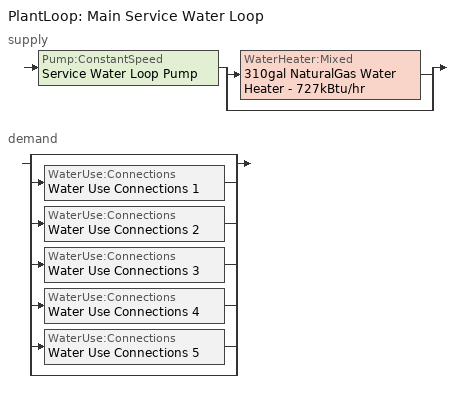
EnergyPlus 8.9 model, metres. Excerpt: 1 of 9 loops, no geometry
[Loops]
PlantLoop 'Main Service Water Loop'
 supply: Pump:ConstantSpeed 'Service Water Loop Pump' > split
  | WaterHeater:Mixed '310gal NaturalGas Water Heater - 727kBtu/hr'
  | bypass
 demand: split
  | bypass
  | WaterUse:Connections 'Water Use Connections 1'
  | WaterUse:Connections 'Water Use Connections 2'
  | WaterUse:Connections 'Water Use Connections 3'
  | WaterUse:Connections 'Water Use Connections 4'
  | WaterUse:Connections 'Water Use Connections 5'
  | bypass
[SetpointManager:Scheduled]
Service hot water setpoint manager: Control Variable=Temperature; Schedule=Service Water Loop Temp - 140F
[PlantLoop]
Main Service Water Loop: Fluid Type=Water; Plant Equipment Operation Scheme=Main Service Water Loop Operation Schemes; Maximum Loop Temperature {C}=60; Minimum Loop Temperature {C}=10; Maximum Loop Flow Rate {m3/s}=Autosize; Minimum Loop Flow Rate {m3/s}=0; Plant Loop Volume {m3}=Autocalculate; Load Distribution Scheme=Optimal; Plant Loop Demand Calculation Scheme=SingleSetpoint
[Sizing:Plant]
Main Service Water Loop: Loop Type=Heating; Design Loop Exit Temperature {C}=60; Loop Design Temperature Difference {deltaC}=5; Sizing Option=NonCoincident; Zone Timesteps in Averaging Window=1; Coincident Sizing Factor Mode=None
[Pump:ConstantSpeed]
Service Water Loop Pump: Design Flow Rate {m3/s}=Autosize; Design Pump Head {Pa}=1; Design Power Consumption {W}=Autosize; Motor Efficiency=0.9; Fraction of Motor Inefficiencies to Fluid Stream=0; Pump Control Type=Intermittent; Design Power Sizing Method=PowerPerFlowPerPressure; Design Electric Power per Unit Flow Rate {W/(m3/s)}=348701.1; Design Shaft Power per Unit Flow Rate per Unit Head=1.28205
[PlantEquipmentOperationSchemes]
Main Service Water Loop Operation Schemes: Control Scheme Object Type 1=PlantEquipmentOperation:HeatingLoad; Control Scheme Name 1=Main Service Water Loop Heating Operation Scheme; Control Scheme Schedule Name 1=Always On Discrete
[PlantEquipmentList]
Main Service Water Loop Heating Equipment List: WaterHeater:Mixed, 310gal NaturalGas Water Heater - 727kBtu/hr
[PlantEquipmentOperation:HeatingLoad]
Main Service Water Loop Heating Operation Scheme: Load Range Lower Limit 1 {W}=0; Load Range Upper Limit 1 {W}=1000000000; Range Equipment List Name 1=Main Service Water Loop Heating Equipment List
[WaterHeater:Mixed]
310gal NaturalGas Water Heater - 727kBtu/hr: Tank Volume {m3}=1.17224; Setpoint Temperature Schedule=Service Water Loop Temp - 140F; Deadband Temperature Difference {deltaC}=2; Maximum Temperature Limit {C}=82.2222; Heater Control Type=Cycle; Heater Maximum Capacity {W}=212973; Heater Ignition Minimum Flow Rate {m3/s}=0; Heater Ignition Delay {s}=0; Heater Fuel Type=NaturalGas; Heater Thermal Efficiency=0.8; Off Cycle Parasitic Fuel Consumption Rate {W}=20; Off Cycle Parasitic Fuel Type=NaturalGas; Off Cycle Parasitic Heat Fraction to Tank=0.8; On Cycle Parasitic Fuel Consumption Rate {W}=0; On Cycle Parasitic Fuel Type=NaturalGas; On Cycle Parasitic Heat Fraction to Tank=0; Ambient Temperature Indicator=Schedule; Ambient Temperature Schedule=Water Heater Ambient Temp Schedule - 70F; Off Cycle Loss Coefficient to Ambient Temperature {W/K}=6; Off Cycle Loss Fraction to Zone=1; On Cycle Loss Coefficient to Ambient Temperature {W/K}=6; On Cycle Loss Fraction to Zone=1; Use Side Effectiveness=1; Source Side Effectiveness=1; Use Side Design Flow Rate {m3/s}=Autosize; Source Side Design Flow Rate {m3/s}=Autosize; Indirect Water Heating Recovery Time {hr}=1.5; Source Side Flow Control Mode=IndirectHeatPrimarySetpoint
[WaterUse:Connections]
Name | Water Use Equipment Name 1
Water Use Connections 1 | Wholebuilding-motel Service Water Use 4.26gal/min
Water Use Connections 2 | Wholebuilding-motion picture theatre Service Water Use 0.6gal/min
Water Use Connections 3 | Wholebuilding-multi-unit residential Service Water Use 1.33gal/min
Water Use Connections 4 | Wholebuilding-museum Service Water Use 0.48gal/min
Water Use Connections 5 | Wholebuilding-office Service Water Use 0.58gal/min
[WaterUse:Equipment]
Name | Peak Flow Rate {m3/s} | Flow Rate Fraction Schedule | Target Temperature Schedule | Zone | Sensible Fraction Schedule | Latent Fraction Schedule
Wholebuilding-motel Service Water Use 4.26gal/min | 0.000268753 | NECB-F-Service Water Heating | Schedule Ruleset 5 | DU_BT=Motel_ST=WholeBuilding_FL=Story 1_SCHF | Schedule Ruleset 3 | Schedule Ruleset 4
Wholebuilding-motion picture theatre Service Water Use 0.6gal/min | 3.7796e-05 | NECB-C-Service Water Heating | Schedule Ruleset 8 | ALL_ST=WholeBuilding_FL=Story 1_SCH=C | Schedule Ruleset 6 | Schedule Ruleset 7
Wholebuilding-multi-unit residential Service Water Use 1.33gal/min | 8.39958e-05 | NECB-G-Service Water Heating | Schedule Ruleset 11 | DU_BT=Multi-unit residential_ST=WholeBuilding_FL=Story 1_SCHG | Schedule Ruleset 9 | Schedule Ruleset 10
Wholebuilding-museum Service Water Use 0.48gal/min | 3.0241e-05 | NECB-C-Service Water Heating | Schedule Ruleset 14 | ALL_ST=WholeBuilding_FL=Story 1_SCH=C 1 | Schedule Ruleset 12 | Schedule Ruleset 13
Wholebuilding-office Service Water Use 0.58gal/min | 3.62893e-05 | NECB-A-Service Water Heating | Schedule Ruleset 17 | ALL_ST=WholeBuilding_FL=Story 1_SCH=A | Schedule Ruleset 15 | Schedule Ruleset 16
[Schedule:Day:Interval]
NECB-A-Service Water Heating Default; NECB-A-Service Water Heating Default|Wkdy Day: No, 07:00, 0.05, 08:00, 0.1, 10:00, 0.5, 16:00, 0.9, 17:00, 0.7, 18:00, 0.5, 19:00, 0.3, 22:00, 0.2, 24:00, 0.05
NECB-A-Service Water Heating Sat Day; NECB-A-Service Water Heating Sun|Hol Day; Schedule Day 11; Schedule Day 14; Schedule Day 17; Schedule Day 20; Schedule Day 23: No, 24:00, 0.05
NECB-C-Service Water Heating Default; NECB-C-Service Water Heating Default|Wkdy Day: No, 08:00, 0.05, 09:00, 0.1, 10:00, 0.2, 11:00, 0.3, 12:00, 0.4, 16:00, 0.8, 17:00, 0.6, 18:00, 0.4, 19:00, 0.3, 21:00, 0.2, 24:00, 0.05
NECB-C-Service Water Heating Sat Day: No, 08:00, 0.05, 09:00, 0.1, 10:00, 0.2, 11:00, 0.3, 12:00, 0.5, 16:00, 0.9, 17:00, 0.7, 18:00, 0.5, 19:00, 0.3, 21:00, 0.2, 24:00, 0.05
NECB-C-Service Water Heating Sun|Hol Day: No, 10:00, 0.05, 11:00, 0.1, 12:00, 0.2, 13:00, 0.4, 15:00, 0.8, 16:00, 0.6, 17:00, 0.4, 18:00, 0.3, 19:00, 0.2, 24:00, 0.05
NECB-F-Service Water Heating Default; NECB-F-Service Water Heating Default|Wkdy Day: No, 01:00, 0.5, 02:00, 0.3, 03:00, 0.2, 05:00, 0.1, 06:00, 0.2, 07:00, 0.4, 08:00, 0.6, 09:00, 0.9, 10:00, 0.7, 12:00, 0.5, 13:00, 0.4, 14:00, 0.5, 15:00, 0.4, 19:00, 0.3, 20:00, 0.5, 24:00, 0.7
NECB-F-Service Water Heating Sat Day: No, 01:00, 0.5, 02:00, 0.3, 03:00, 0.2, 05:00, 0.1, 06:00, 0.2, 07:00, 0.4, 08:00, 0.5, 09:00, 0.8, 10:00, 0.6, 15:00, 0.5, 16:00, 0.4, 19:00, 0.3, 20:00, 0.5, 24:00, 0.7
NECB-F-Service Water Heating Sun|Hol Day: No, 01:00, 0.5, 02:00, 0.3, 03:00, 0.2, 05:00, 0.1, 06:00, 0.2, 08:00, 0.4, 09:00, 0.6, 10:00, 0.9, 11:00, 0.7, 14:00, 0.5, 15:00, 0.4, 19:00, 0.3, 20:00, 0.4, 24:00, 0.6
NECB-G-Service Water Heating Default; NECB-G-Service Water Heating Default|Wkdy Day: No, 01:00, 0.1, 06:00, 0.05, 07:00, 0.2, 08:00, 0.8, 09:00, 0.7, 10:00, 0.5, 11:00, 0.4, 14:00, 0.2, 15:00, 0.3, 17:00, 0.5, 19:00, 0.7, 21:00, 0.4, 23:00, 0.2, 24:00, 0.1
NECB-G-Service Water Heating Sat Day: No, 01:00, 0.1, 07:00, 0.05, 08:00, 0.2, 11:00, 0.5, 15:00, 0.3, 16:00, 0.7, 17:00, 0.9, 19:00, 0.7, 20:00, 0.6, 21:00, 0.5, 22:00, 0.4, 23:00, 0.3, 24:00, 0.2
NECB-G-Service Water Heating Sun|Hol Day: No, 01:00, 0.1, 08:00, 0.05, 09:00, 0.2, 11:00, 0.3, 13:00, 0.2, 14:00, 0.3, 15:00, 0.4, 16:00, 0.5, 17:00, 0.6, 18:00, 0.7, 19:00, 0.4, 20:00, 0.3, 24:00, 0.2
Schedule Day 10; Schedule Day 13; Schedule Day 16; Schedule Day 19; Schedule Day 22: No, 24:00, 0.2
Schedule Day 12; Schedule Day 15; Schedule Day 18; Schedule Day 21; Schedule Day 24; Service Water Loop Temp - 140F Default: No, 24:00, 60
Water Heater Ambient Temp Schedule - 70F Default: No, 24:00, 21.1111
[Schedule:Week:Daily]
NECB-A-Service Water Heating Week Rule - Jan1-Dec31: NECB-A-Service Water Heating Sun|Hol Day, NECB-A-Service Water Heating Default|Wkdy Day, NECB-A-Service Water Heating Default|Wkdy Day, NECB-A-Service Water Heating Default|Wkdy Day, NECB-A-Service Water Heating Default|Wkdy Day, NECB-A-Service Water Heating Default|Wkdy Day, NECB-A-Service Water Heating Sat Day, NECB-A-Service Water Heating Default, NECB-A-Service Water Heating Default, NECB-A-Service Water Heating Default, NECB-A-Service Water Heating Default, NECB-A-Service Water Heating Default
NECB-C-Service Water Heating Week Rule - Jan1-Dec31: NECB-C-Service Water Heating Sun|Hol Day, NECB-C-Service Water Heating Default|Wkdy Day, NECB-C-Service Water Heating Default|Wkdy Day, NECB-C-Service Water Heating Default|Wkdy Day, NECB-C-Service Water Heating Default|Wkdy Day, NECB-C-Service Water Heating Default|Wkdy Day, NECB-C-Service Water Heating Sat Day, NECB-C-Service Water Heating Default, NECB-C-Service Water Heating Default, NECB-C-Service Water Heating Default, NECB-C-Service Water Heating Default, NECB-C-Service Water Heating Default
NECB-F-Service Water Heating Week Rule - Jan1-Dec31: NECB-F-Service Water Heating Sun|Hol Day, NECB-F-Service Water Heating Default|Wkdy Day, NECB-F-Service Water Heating Default|Wkdy Day, NECB-F-Service Water Heating Default|Wkdy Day, NECB-F-Service Water Heating Default|Wkdy Day, NECB-F-Service Water Heating Default|Wkdy Day, NECB-F-Service Water Heating Sat Day, NECB-F-Service Water Heating Default, NECB-F-Service Water Heating Default, NECB-F-Service Water Heating Default, NECB-F-Service Water Heating Default, NECB-F-Service Water Heating Default
NECB-G-Service Water Heating Week Rule - Jan1-Dec31: NECB-G-Service Water Heating Sun|Hol Day, NECB-G-Service Water Heating Default|Wkdy Day, NECB-G-Service Water Heating Default|Wkdy Day, NECB-G-Service Water Heating Default|Wkdy Day, NECB-G-Service Water Heating Default|Wkdy Day, NECB-G-Service Water Heating Default|Wkdy Day, NECB-G-Service Water Heating Sat Day, NECB-G-Service Water Heating Default, NECB-G-Service Water Heating Default, NECB-G-Service Water Heating Default, NECB-G-Service Water Heating Default, NECB-G-Service Water Heating Default
Schedule Ruleset 10 Week Rule - Jan1-Dec31: Schedule Day 17, Schedule Day 17, Schedule Day 17, Schedule Day 17, Schedule Day 17, Schedule Day 17, Schedule Day 17, Schedule Day 17, Schedule Day 17, Schedule Day 17, Schedule Day 17, Schedule Day 17
Schedule Ruleset 11 Week Rule - Jan1-Dec31: Schedule Day 18, Schedule Day 18, Schedule Day 18, Schedule Day 18, Schedule Day 18, Schedule Day 18, Schedule Day 18, Schedule Day 18, Schedule Day 18, Schedule Day 18, Schedule Day 18, Schedule Day 18
Schedule Ruleset 12 Week Rule - Jan1-Dec31: Schedule Day 19, Schedule Day 19, Schedule Day 19, Schedule Day 19, Schedule Day 19, Schedule Day 19, Schedule Day 19, Schedule Day 19, Schedule Day 19, Schedule Day 19, Schedule Day 19, Schedule Day 19
Schedule Ruleset 13 Week Rule - Jan1-Dec31: Schedule Day 20, Schedule Day 20, Schedule Day 20, Schedule Day 20, Schedule Day 20, Schedule Day 20, Schedule Day 20, Schedule Day 20, Schedule Day 20, Schedule Day 20, Schedule Day 20, Schedule Day 20
Schedule Ruleset 14 Week Rule - Jan1-Dec31: Schedule Day 21, Schedule Day 21, Schedule Day 21, Schedule Day 21, Schedule Day 21, Schedule Day 21, Schedule Day 21, Schedule Day 21, Schedule Day 21, Schedule Day 21, Schedule Day 21, Schedule Day 21
Schedule Ruleset 15 Week Rule - Jan1-Dec31: Schedule Day 22, Schedule Day 22, Schedule Day 22, Schedule Day 22, Schedule Day 22, Schedule Day 22, Schedule Day 22, Schedule Day 22, Schedule Day 22, Schedule Day 22, Schedule Day 22, Schedule Day 22
Schedule Ruleset 16 Week Rule - Jan1-Dec31: Schedule Day 23, Schedule Day 23, Schedule Day 23, Schedule Day 23, Schedule Day 23, Schedule Day 23, Schedule Day 23, Schedule Day 23, Schedule Day 23, Schedule Day 23, Schedule Day 23, Schedule Day 23
Schedule Ruleset 17 Week Rule - Jan1-Dec31: Schedule Day 24, Schedule Day 24, Schedule Day 24, Schedule Day 24, Schedule Day 24, Schedule Day 24, Schedule Day 24, Schedule Day 24, Schedule Day 24, Schedule Day 24, Schedule Day 24, Schedule Day 24
Schedule Ruleset 3 Week Rule - Jan1-Dec31: Schedule Day 10, Schedule Day 10, Schedule Day 10, Schedule Day 10, Schedule Day 10, Schedule Day 10, Schedule Day 10, Schedule Day 10, Schedule Day 10, Schedule Day 10, Schedule Day 10, Schedule Day 10
Schedule Ruleset 4 Week Rule - Jan1-Dec31: Schedule Day 11, Schedule Day 11, Schedule Day 11, Schedule Day 11, Schedule Day 11, Schedule Day 11, Schedule Day 11, Schedule Day 11, Schedule Day 11, Schedule Day 11, Schedule Day 11, Schedule Day 11
Schedule Ruleset 5 Week Rule - Jan1-Dec31: Schedule Day 12, Schedule Day 12, Schedule Day 12, Schedule Day 12, Schedule Day 12, Schedule Day 12, Schedule Day 12, Schedule Day 12, Schedule Day 12, Schedule Day 12, Schedule Day 12, Schedule Day 12
Schedule Ruleset 6 Week Rule - Jan1-Dec31: Schedule Day 13, Schedule Day 13, Schedule Day 13, Schedule Day 13, Schedule Day 13, Schedule Day 13, Schedule Day 13, Schedule Day 13, Schedule Day 13, Schedule Day 13, Schedule Day 13, Schedule Day 13
Schedule Ruleset 7 Week Rule - Jan1-Dec31: Schedule Day 14, Schedule Day 14, Schedule Day 14, Schedule Day 14, Schedule Day 14, Schedule Day 14, Schedule Day 14, Schedule Day 14, Schedule Day 14, Schedule Day 14, Schedule Day 14, Schedule Day 14
Schedule Ruleset 8 Week Rule - Jan1-Dec31: Schedule Day 15, Schedule Day 15, Schedule Day 15, Schedule Day 15, Schedule Day 15, Schedule Day 15, Schedule Day 15, Schedule Day 15, Schedule Day 15, Schedule Day 15, Schedule Day 15, Schedule Day 15
Schedule Ruleset 9 Week Rule - Jan1-Dec31: Schedule Day 16, Schedule Day 16, Schedule Day 16, Schedule Day 16, Schedule Day 16, Schedule Day 16, Schedule Day 16, Schedule Day 16, Schedule Day 16, Schedule Day 16, Schedule Day 16, Schedule Day 16
Service Water Loop Temp - 140F Week Rule - Jan1-Dec31: Service Water Loop Temp - 140F Default, Service Water Loop Temp - 140F Default, Service Water Loop Temp - 140F Default, Service Water Loop Temp - 140F Default, Service Water Loop Temp - 140F Default, Service Water Loop Temp - 140F Default, Service Water Loop Temp - 140F Default, Service Water Loop Temp - 140F Default, Service Water Loop Temp - 140F Default, Service Water Loop Temp - 140F Default, Service Water Loop Temp - 140F Default, Service Water Loop Temp - 140F Default
Water Heater Ambient Temp Schedule - 70F Week Rule - Jan1-Dec31: Water Heater Ambient Temp Schedule - 70F Default, Water Heater Ambient Temp Schedule - 70F Default, Water Heater Ambient Temp Schedule - 70F Default, Water Heater Ambient Temp Schedule - 70F Default, Water Heater Ambient Temp Schedule - 70F Default, Water Heater Ambient Temp Schedule - 70F Default, Water Heater Ambient Temp Schedule - 70F Default, Water Heater Ambient Temp Schedule - 70F Default, Water Heater Ambient Temp Schedule - 70F Default, Water Heater Ambient Temp Schedule - 70F Default, Water Heater Ambient Temp Schedule - 70F Default, Water Heater Ambient Temp Schedule - 70F Default
[Schedule:Year]
NECB-A-Service Water Heating: NECB-A-Service Water Heating Week Rule - Jan1-Dec31, 1, 1, 12, 31
NECB-C-Service Water Heating: NECB-C-Service Water Heating Week Rule - Jan1-Dec31, 1, 1, 12, 31
NECB-F-Service Water Heating: NECB-F-Service Water Heating Week Rule - Jan1-Dec31, 1, 1, 12, 31
NECB-G-Service Water Heating: NECB-G-Service Water Heating Week Rule - Jan1-Dec31, 1, 1, 12, 31
Schedule Ruleset 10: Schedule Ruleset 10 Week Rule - Jan1-Dec31, 1, 1, 12, 31
Schedule Ruleset 11: Schedule Ruleset 11 Week Rule - Jan1-Dec31, 1, 1, 12, 31
Schedule Ruleset 12: Schedule Ruleset 12 Week Rule - Jan1-Dec31, 1, 1, 12, 31
Schedule Ruleset 13: Schedule Ruleset 13 Week Rule - Jan1-Dec31, 1, 1, 12, 31
Schedule Ruleset 14: Schedule Ruleset 14 Week Rule - Jan1-Dec31, 1, 1, 12, 31
Schedule Ruleset 15: Schedule Ruleset 15 Week Rule - Jan1-Dec31, 1, 1, 12, 31
Schedule Ruleset 16: Schedule Ruleset 16 Week Rule - Jan1-Dec31, 1, 1, 12, 31
Schedule Ruleset 17: Schedule Ruleset 17 Week Rule - Jan1-Dec31, 1, 1, 12, 31
Schedule Ruleset 3: Schedule Ruleset 3 Week Rule - Jan1-Dec31, 1, 1, 12, 31
Schedule Ruleset 4: Schedule Ruleset 4 Week Rule - Jan1-Dec31, 1, 1, 12, 31
Schedule Ruleset 5: Schedule Ruleset 5 Week Rule - Jan1-Dec31, 1, 1, 12, 31
Schedule Ruleset 6: Schedule Ruleset 6 Week Rule - Jan1-Dec31, 1, 1, 12, 31
Schedule Ruleset 7: Schedule Ruleset 7 Week Rule - Jan1-Dec31, 1, 1, 12, 31
Schedule Ruleset 8: Schedule Ruleset 8 Week Rule - Jan1-Dec31, 1, 1, 12, 31
Schedule Ruleset 9: Schedule Ruleset 9 Week Rule - Jan1-Dec31, 1, 1, 12, 31
Service Water Loop Temp - 140F: Service Water Loop Temp - 140F Week Rule - Jan1-Dec31, 1, 1, 12, 31
Water Heater Ambient Temp Schedule - 70F: Water Heater Ambient Temp Schedule - 70F Week Rule - Jan1-Dec31, 1, 1, 12, 31
[Schedule:Constant]
Always On Discrete: Hourly Value=1
